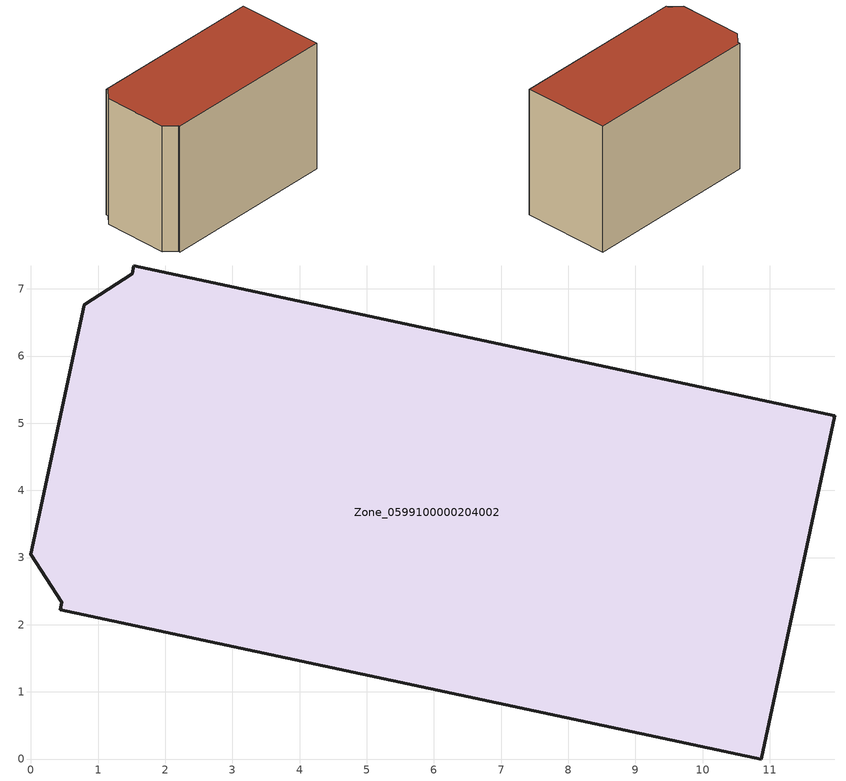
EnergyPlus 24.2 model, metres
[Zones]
Zone_0599100000204002
 floor ground (C_G): 1.53,7.34 11.97,5.11 10.88,0 0.44,2.22 0.46,2.33 0,3.04 0.8,6.76 1.51,7.22 z0
 wall outside (C_F): 1.51,7.22 0.8,6.76 0,3.04 0.46,2.33 0.44,2.22 10.88,0 11.97,5.11 1.53,7.34 1.51,7.22 z0:7.95
 roof outside (C_R): 11.97,5.11 1.53,7.34 1.51,7.22 0.8,6.76 0,3.04 0.46,2.33 0.44,2.22 10.88,0 z7.95
[BUILDING]
Pand.0599100000204002: North Axis=0; Terrain=City; Loads Convergence Tolerance Value=0.04; Temperature Convergence Tolerance Value=0.4; Solar Distribution=FullExterior; Maximum Number of Warmup Days=25; Minimum Number of Warmup Days=1
[Site:Location]
Rotterdam.The.Hague.AP_ZH_NLD Design_Conditions: Latitude=51.96; Longitude=4.45; Time Zone=1; Elevation=-4.5
[SITE:GROUNDTEMPERATURE:BUILDINGSURFACE]
18, 18, 18, 18, 18, 18, 18, 18, 18, 18, 18, 18
[MATERIAL] Thermal Absorptance=0.9; Solar Absorptance=0.7; Visible Absorptance=0.7
Name | Roughness | Thickness | Conductivity | Density | Specific Heat
G.TI.1975-1991 | MediumSmooth | 0.15 | 0.288461 | 540 | 1210
F.TI.1975-1991 | Rough | 0.3 | 0.230769 | 1920 | 840
R.TI.1975-1991 | MediumRough | 0.2 | 0.153846 | 1500 | 1000
[CONSTRUCTION]
C_G: G.TI.1975-1991
C_F: F.TI.1975-1991
C_R: R.TI.1975-1991
[ZONE]
Zone_0599100000204002: Type=1; Multiplier=1; Ceiling Height=Autocalculate; Volume=Autocalculate; Floor Area=autocalculate; Part of Total Floor Area=Yes
[ZONEINFILTRATION:DESIGNFLOWRATE]
Infil_Zone_0599100000204002: Zone or ZoneList or Space or SpaceList=Zone_0599100000204002; Schedule=AlwaysOn; Design Flow Rate Calculation Method=Flow/Area; Flow Rate per Floor Area=0.003; Constant Term Coefficient=1; Temperature Term Coefficient=0; Velocity Term Coefficient=0; Velocity Squared Term Coefficient=0
[HVACTEMPLATE:ZONE:IDEALLOADSAIRSYSTEM]
Zone_0599100000204002: Maximum Heating Supply Air Temperature=50; Minimum Cooling Supply Air Temperature=13; Maximum Heating Supply Air Humidity Ratio=0.0156; Minimum Cooling Supply Air Humidity Ratio=0.0077; Heating Limit=NoLimit; Cooling Limit=NoLimit; Dehumidification Control Type=ConstantSensibleHeatRatio; Cooling Sensible Heat Ratio=0.7; Dehumidification Setpoint=60; Humidification Control Type=None; Humidification Setpoint=30; Outdoor Air Method=None; Outdoor Air Flow Rate per Person=0.00944; Outdoor Air Flow Rate per Zone Floor Area=0; Outdoor Air Flow Rate per Zone=0; Demand Controlled Ventilation Type=None; Outdoor Air Economizer Type=NoEconomizer; Heat Recovery Type=None; Sensible Heat Recovery Effectiveness=0.7; Latent Heat Recovery Effectiveness=0.65
[ZONECONTROL:THERMOSTAT]
ThermostatControl_Zone_0599100000204002: Zone or ZoneList=Zone_0599100000204002; Control Type Schedule=DualSetpointControlType; Control 1=Thermostat_Zone_0599100000204002; Temperature Difference Between Cutout And Setpoint=0
[THERMOSTATSETPOINT:DUALSETPOINT]
Thermostat_Zone_0599100000204002: Heating Setpoint Temperature Schedule=HeatingSetpoint_Zone_0599100000204002; Cooling Setpoint Temperature Schedule=CoolingSetpoint_Zone_0599100000204002
[SCHEDULE:COMPACT]
HeatingSetpoint_Zone_0599100000204002: Through: 12/31, For: AllDays, Until: 24:00, 21
CoolingSetpoint_Zone_0599100000204002: Through: 12/31, For: AllDays, Until: 24:00, 24
DualSetpointControlType: Through: 12/31, For: AllDays, Until: 24:00, 4
AlwaysOn: Through: 12/31, For: AllDays, Until: 24:00, 1
